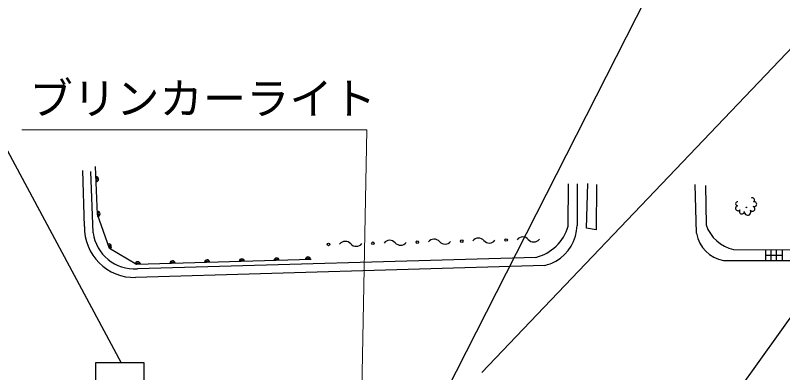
# Model space of a CAD drawing. Units: millimetres, scale not verified. Extents: x 40000 to 680000, y 20000 to 380000.
# Drawn here: x 132433 to 176729, y 305596 to 326234 of the extents above; entities that cross this region are included whole.
import ezdxf
from ezdxf.enums import TextEntityAlignment as Align

# ---------------------------------------------------------------- set-up
doc = ezdxf.new("R2010")
doc.units = ezdxf.units.MM
doc.header["$LTSCALE"] = 1000
for name, color, linetype, lineweight in [('M-BGD', 7, 'Continuous', 25), ('M-STR-HTXT', 7, 'Continuous', 13), ('M-STR-STRC', 7, 'Continuous', 25)]:
    doc.layers.add(name, color=color, linetype=linetype, lineweight=lineweight)
doc.styles.add('ＭＳ ゴシック', font='')
doc.styles.get('ＭＳ ゴシック').set_extended_font_data('MS Gothic')

msp = doc.modelspace()

# ---------------------------------------------------------------- linework, layer by layer
at = {"layer": 'M-BGD'}
for p, q in [((136417, 314038), (136338, 317266)), ((136919, 313682), (136792, 317213)), ((137178, 314739), (137052, 317500)), ((164354, 314050), (164371, 316497)), ((164875, 316505), (164859, 314097)), ((165412, 313942), (165478, 316513)), ((165984, 316459), (165966, 313837)), ((171764, 313646), (171683, 316471)), ((172270, 316409), (172307, 314125)), ((137871, 312768), (137178, 314739)), ((165966, 313837), (165412, 313942)), ((139428, 311849), (137871, 312768)), ((173901, 312702), (179584, 312699)), ((175766, 312071), (175767, 312701)), ((175767, 312384), (176693, 312383)), ((176071, 312071), (176072, 312701)), ((176376, 312071), (176378, 312701)), ((176694, 312701), (176692, 312071)), ((149515, 312134), (139428, 311849)), ((162476, 312247), (139477, 311597)), ((173316, 312073), (179584, 312069)), ((162977, 311790), (139372, 311093))]:
    msp.add_line(p, q, dxfattribs=at)
for centre, radius in [((174636, 315145), 19.3), ((155639, 313131), 75.1), ((158201, 313194), 75.1), ((160763, 313257), 75.1), ((150515, 313004), 75.1), ((153077, 313068), 75.1)]:
    msp.add_circle(centre, radius, dxfattribs=at)
for centre, radius, start, end in [((137085, 316771), 150, 272.6227, 92.6227), ((137085, 316771), 75.1, 272.6227, 92.6227), ((174135, 315350), 121, 84.415, 264.4149), ((174977, 315566), 121, 304.4149, 124.4149), ((175086, 315329), 143, 249.4149, 106.2847), ((174154, 315090), 143, 102.5449, 319.4149), ((174371, 314904), 143, 139.4149, 356.2847), ((174704, 314882), 191, 175.98, 32.8499), ((174985, 315062), 143, 212.5449, 69.4149), ((137177, 314770), 150, 272.6227, 92.6227), ((137177, 314770), 75.1, 272.6227, 92.6227), ((162455, 314136), 2404, 299.3154, 359.0548), ((174397, 314863), 2217, 199.4329, 257.0634), ((139312, 313988), 2895, 178.9964, 271.2029), ((139324, 314020), 2428, 188.0146, 273.6123), ((161808, 314823), 2660, 284.5337, 343.1166), ((173632, 313936), 1890, 188.821, 260.399), ((151482, 312762), 417, 41.1731, 141.6548), ((154044, 312825), 417, 41.1731, 141.6548), ((156606, 312888), 417, 41.1731, 141.6548), ((157234, 313437), 417, 221.1731, 321.6547), ((159169, 312951), 417, 41.1731, 141.6548), ((159796, 313500), 417, 221.1731, 321.6547), ((161731, 313015), 417, 41.1731, 141.6548), ((162358, 313563), 417, 221.1731, 321.6547), ((137832, 312879), 150, 289.3569, 109.3569), ((137832, 312879), 75.1, 289.3569, 109.3569), ((152109, 313310), 417, 221.1731, 321.6547), ((154672, 313374), 417, 221.1731, 321.6547), ((139505, 311852), 150, 1.6146, 181.6146), ((139505, 311852), 75.1, 1.6146, 181.6146), ((141507, 311908), 150, 1.6146, 181.6146), ((141507, 311908), 75.1, 1.6146, 181.6146), ((143509, 311964), 150, 1.6146, 181.6146), ((143509, 311964), 75.1, 1.6146, 181.6146), ((145511, 312021), 150, 1.6146, 181.6146), ((145511, 312021), 75.1, 1.6146, 181.6146), ((147513, 312077), 150, 1.6146, 181.6146), ((147513, 312077), 75.1, 1.6146, 181.6146), ((149324, 312130), 150, 1.6146, 181.6146), ((149324, 312130), 75.1, 1.6146, 181.6146), ((162455, 314136), 2404, 282.5423, 299.3154)]:
    msp.add_arc(centre, radius, start, end, dxfattribs=at)
at = {"layer": 'M-STR-HTXT'}
for p, q in [((159362, 305608), (206550, 355091)), ((132810, 319623), (152729, 319623)), ((152729, 319623), (152290, 296594))]:
    msp.add_line(p, q, dxfattribs=at)
at = {"layer": 'M-STR-STRC'}
for p, q in [((153386, 296821), (170545, 330564)), ((130194, 321716), (138534, 306169)), ((185348, 320219), (168188, 296255))]:
    msp.add_line(p, q, dxfattribs=at)
msp.add_lwpolyline([(137065, 303369), (139865, 303369), (139865, 306169), (137065, 306169)], close=True, dxfattribs=at)

# ---------------------------------------------------------------- texts
at = {"layer": 'M-STR-HTXT', "style": 'ＭＳ ゴシック'}
msp.add_text('ブリンカーライト', height=1833, dxfattribs=at).set_placement((143253, 321434), align=Align.MIDDLE_CENTER)

doc.saveas('drawing.dxf')
